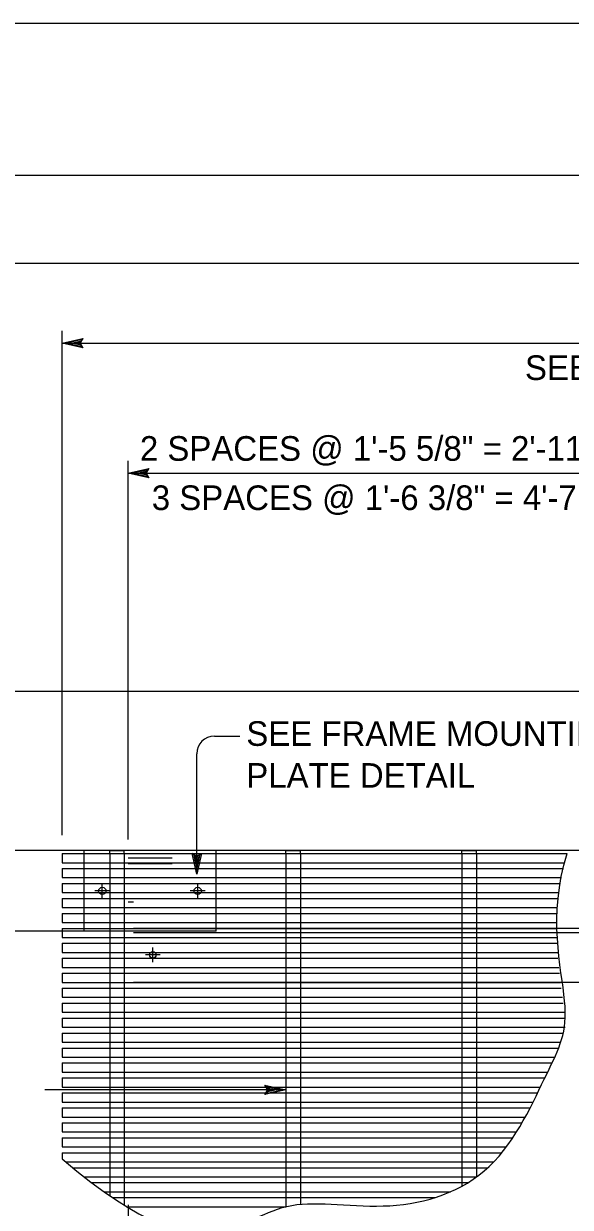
# Model space of a CAD drawing. Extents: x -893 to 867, y -474 to 712.
# Drawn here: x -672.1 to -516.8, y 375.7 to 712 of the extents above; entities that cross this region are included whole.
import ezdxf

# ---------------------------------------------------------------- set-up
doc = ezdxf.new("R2010")
doc.units = 0
for name, color, linetype in [('60 Nongeo Data', 7, 'Continuous'), ('border_PLOTTING-ELEMENTS', 7, 'Continuous'), ('border_rw_22x34_Cut_Lines', 7, 'Continuous'), ('border_SHEET', 7, 'Continuous')]:
    doc.layers.add(name, color=color, linetype=linetype)

msp = doc.modelspace()

# ---------------------------------------------------------------- linework, layer by layer
at = {"layer": '60 Nongeo Data'}
for p, q in [((-661.17, 481.45), (-661.17, 624.73)), ((-661.17, 621.23), (-329.92, 621.23)), ((-642.42, 480.2), (-642.42, 587.78)), ((-642.42, 584.28), (-348.67, 584.28)), ((-289.56, 522.22), (-709.87, 522.22)), ((-289.56, 477.03), (-709.87, 477.03)), ((-661.17, 476.2), (-517.64, 476.2)), ((-661.17, 476.2), (-661.17, 473.6)), ((-617.42, 477.03), (-654.92, 477.03)), ((-654.92, 454.11), (-654.92, 477.03)), ((-647.63, 477.03), (-643.47, 477.03)), ((-647.63, 476.2), (-647.63, 477.03)), ((-647.63, 476.2), (-647.63, 473.6)), ((-643.47, 476.2), (-643.47, 477.03)), ((-643.47, 476.2), (-643.47, 473.6)), ((-642.42, 474.95), (-629.92, 474.95)), ((-617.42, 454.11), (-617.42, 477.03)), ((-597.63, 477.03), (-593.47, 477.03)), ((-597.63, 476.2), (-597.63, 477.03)), ((-597.63, 476.2), (-597.63, 473.6)), ((-593.47, 476.2), (-593.47, 477.03)), ((-593.47, 476.2), (-593.47, 473.6)), ((-547.63, 477.03), (-543.47, 477.03)), ((-547.63, 476.2), (-547.63, 477.03)), ((-547.63, 476.2), (-547.63, 473.6)), ((-543.47, 476.2), (-543.47, 477.03)), ((-543.47, 476.2), (-543.47, 473.6)), ((-661.17, 473.6), (-518.33, 473.6)), ((-661.17, 471.95), (-518.73, 471.95)), ((-661.17, 471.95), (-661.17, 469.35)), ((-647.63, 473.6), (-647.63, 471.95)), ((-647.63, 471.95), (-647.63, 469.35)), ((-643.47, 473.6), (-643.47, 471.95)), ((-643.47, 471.95), (-643.47, 469.35)), ((-642.42, 473.39), (-629.92, 473.39)), ((-597.63, 473.6), (-597.63, 471.95)), ((-597.63, 471.95), (-597.63, 469.35)), ((-593.47, 473.6), (-593.47, 471.95)), ((-593.47, 471.95), (-593.47, 469.35)), ((-547.63, 473.6), (-547.63, 471.95)), ((-547.63, 471.95), (-547.63, 469.35)), ((-543.47, 473.6), (-543.47, 471.95)), ((-543.47, 471.95), (-543.47, 469.35)), ((-661.17, 469.35), (-519.27, 469.35)), ((-661.17, 467.7), (-519.56, 467.7)), ((-661.17, 467.7), (-661.17, 465.1)), ((-649.72, 463.49), (-649.72, 467.66)), ((-647.63, 469.35), (-647.63, 467.7)), ((-647.63, 467.7), (-647.63, 465.1)), ((-643.47, 469.35), (-643.47, 467.7)), ((-643.47, 467.7), (-643.47, 465.1)), ((-622.63, 463.49), (-622.63, 467.66)), ((-597.63, 469.35), (-597.63, 467.7)), ((-597.63, 467.7), (-597.63, 465.1)), ((-593.47, 469.35), (-593.47, 467.7)), ((-593.47, 467.7), (-593.47, 465.1)), ((-547.63, 469.35), (-547.63, 467.7)), ((-547.63, 467.7), (-547.63, 465.1)), ((-543.47, 469.35), (-543.47, 467.7)), ((-543.47, 467.7), (-543.47, 465.1)), ((-661.17, 465.1), (-519.95, 465.1)), ((-647.63, 465.57), (-651.8, 465.57)), ((-647.63, 465.1), (-647.63, 463.45)), ((-643.47, 465.1), (-643.47, 463.45)), ((-620.55, 465.57), (-624.72, 465.57)), ((-597.63, 465.1), (-597.63, 463.45)), ((-593.47, 465.1), (-593.47, 463.45)), ((-547.63, 465.1), (-547.63, 463.45)), ((-543.47, 465.1), (-543.47, 463.45)), ((-661.17, 463.45), (-520.15, 463.45)), ((-661.17, 463.45), (-661.17, 460.85)), ((-661.17, 460.85), (-520.4, 460.85)), ((-647.63, 463.45), (-647.63, 460.85)), ((-647.63, 460.85), (-647.63, 459.2)), ((-643.47, 463.45), (-643.47, 460.85)), ((-643.47, 460.85), (-643.47, 459.2)), ((-642.42, 462.45), (-640.86, 462.45)), ((-597.63, 463.45), (-597.63, 460.85)), ((-597.63, 460.85), (-597.63, 459.2)), ((-593.47, 463.45), (-593.47, 460.85)), ((-593.47, 460.85), (-593.47, 459.2)), ((-547.63, 463.45), (-547.63, 460.85)), ((-547.63, 460.85), (-547.63, 459.2)), ((-543.47, 463.45), (-543.47, 460.85)), ((-543.47, 460.85), (-543.47, 459.2)), ((-661.17, 459.2), (-520.51, 459.2)), ((-661.17, 459.2), (-661.17, 456.6)), ((-647.63, 459.2), (-647.63, 456.6)), ((-643.47, 459.2), (-643.47, 456.6)), ((-597.63, 459.2), (-597.63, 456.6)), ((-593.47, 459.2), (-593.47, 456.6)), ((-547.63, 459.2), (-547.63, 456.6)), ((-543.47, 459.2), (-543.47, 456.6)), ((-642.42, 454.11), (-709.87, 454.11)), ((-661.17, 456.6), (-520.62, 456.6)), ((-661.17, 454.95), (-520.64, 454.95)), ((-661.17, 454.95), (-661.17, 452.35)), ((-617.42, 454.11), (-654.92, 454.11)), ((-647.63, 456.6), (-647.63, 454.95)), ((-647.63, 454.95), (-647.63, 452.35)), ((-643.47, 456.6), (-643.47, 454.95)), ((-643.47, 454.95), (-643.47, 452.35)), ((-523.92, 454.95), (-640.86, 454.95)), ((-597.63, 456.6), (-597.63, 454.95)), ((-597.63, 454.95), (-597.63, 452.35)), ((-593.47, 456.6), (-593.47, 454.95)), ((-593.47, 454.95), (-593.47, 452.35)), ((-547.63, 456.6), (-547.63, 454.95)), ((-547.63, 454.95), (-547.63, 452.35)), ((-543.47, 456.6), (-543.47, 454.95)), ((-543.47, 454.95), (-543.47, 452.35)), ((-496.33, 454.95), (-523.92, 454.95)), ((-661.17, 452.35), (-520.62, 452.35)), ((-661.17, 450.7), (-520.57, 450.7)), ((-661.17, 450.7), (-661.17, 448.1)), ((-647.63, 452.35), (-647.63, 450.7)), ((-647.63, 450.7), (-647.63, 448.1)), ((-643.47, 452.35), (-643.47, 450.7)), ((-643.47, 450.7), (-643.47, 448.1)), ((-523.94, 453.66), (-640.86, 453.66)), ((-597.63, 452.35), (-597.63, 450.7)), ((-597.63, 450.7), (-597.63, 448.1)), ((-593.47, 452.35), (-593.47, 450.7)), ((-593.47, 450.7), (-593.47, 448.1)), ((-547.63, 452.35), (-547.63, 450.7)), ((-547.63, 450.7), (-547.63, 448.1)), ((-543.47, 452.35), (-543.47, 450.7)), ((-543.47, 450.7), (-543.47, 448.1)), ((-496.33, 453.66), (-523.94, 453.66)), ((-661.17, 448.1), (-520.43, 448.1)), ((-647.63, 448.1), (-647.63, 446.45)), ((-643.47, 448.1), (-643.47, 446.45)), ((-633.31, 447.41), (-637.48, 447.41)), ((-635.39, 445.33), (-635.39, 449.5)), ((-597.63, 448.1), (-597.63, 446.45)), ((-593.47, 448.1), (-593.47, 446.45)), ((-547.63, 448.1), (-547.63, 446.45)), ((-543.47, 448.1), (-543.47, 446.45)), ((-661.17, 446.45), (-520.3, 446.45)), ((-661.17, 446.45), (-661.17, 443.85)), ((-647.63, 446.45), (-647.63, 443.85)), ((-643.47, 446.45), (-643.47, 443.85)), ((-597.63, 446.45), (-597.63, 443.85)), ((-593.47, 446.45), (-593.47, 443.85)), ((-547.63, 446.45), (-547.63, 443.85)), ((-543.47, 446.45), (-543.47, 443.85)), ((-661.17, 443.85), (-520.06, 443.85)), ((-661.17, 442.2), (-519.88, 442.2)), ((-661.17, 442.2), (-661.17, 439.6)), ((-647.63, 443.85), (-647.63, 442.2)), ((-647.63, 442.2), (-647.63, 439.6)), ((-643.47, 443.85), (-643.47, 442.2)), ((-643.47, 442.2), (-643.47, 439.6)), ((-597.63, 443.85), (-597.63, 442.2)), ((-597.63, 442.2), (-597.63, 439.6)), ((-593.47, 443.85), (-593.47, 442.2)), ((-593.47, 442.2), (-593.47, 439.6)), ((-547.63, 443.85), (-547.63, 442.2)), ((-547.63, 442.2), (-547.63, 439.6)), ((-543.47, 443.85), (-543.47, 442.2)), ((-543.47, 442.2), (-543.47, 439.6)), ((-661.17, 439.6), (-519.57, 439.6)), ((-661.17, 437.95), (-519.35, 437.95)), ((-661.17, 437.95), (-661.17, 435.35)), ((-647.63, 439.6), (-647.63, 437.95)), ((-647.63, 437.95), (-647.63, 435.35)), ((-643.47, 439.6), (-643.47, 437.95)), ((-643.47, 437.95), (-643.47, 435.35)), ((-523.01, 439.56), (-640.86, 439.56)), ((-597.63, 439.6), (-597.63, 437.95)), ((-597.63, 437.95), (-597.63, 435.35)), ((-593.47, 439.6), (-593.47, 437.95)), ((-593.47, 437.95), (-593.47, 435.35)), ((-547.63, 439.6), (-547.63, 437.95)), ((-547.63, 437.95), (-547.63, 435.35)), ((-543.47, 439.6), (-543.47, 437.95)), ((-543.47, 437.95), (-543.47, 435.35)), ((-496.33, 439.56), (-523.01, 439.56)), ((-661.17, 435.35), (-519.01, 435.35)), ((-647.63, 435.35), (-647.63, 433.7)), ((-643.47, 435.35), (-643.47, 433.7)), ((-597.63, 435.35), (-597.63, 433.7)), ((-593.47, 435.35), (-593.47, 433.7)), ((-547.63, 435.35), (-547.63, 433.7)), ((-543.47, 435.35), (-543.47, 433.7)), ((-661.17, 433.7), (-518.79, 433.7)), ((-661.17, 433.7), (-661.17, 431.1)), ((-661.17, 431.1), (-518.49, 431.1)), ((-647.63, 433.7), (-647.63, 431.1)), ((-647.63, 431.1), (-647.63, 429.45)), ((-643.47, 433.7), (-643.47, 431.1)), ((-643.47, 431.1), (-643.47, 429.45)), ((-597.63, 433.7), (-597.63, 431.1)), ((-597.63, 431.1), (-597.63, 429.45)), ((-593.47, 433.7), (-593.47, 431.1)), ((-593.47, 431.1), (-593.47, 429.45)), ((-547.63, 433.7), (-547.63, 431.1)), ((-547.63, 431.1), (-547.63, 429.45)), ((-543.47, 433.7), (-543.47, 431.1)), ((-543.47, 431.1), (-543.47, 429.45)), ((-661.17, 429.45), (-518.34, 429.45)), ((-661.17, 429.45), (-661.17, 426.85)), ((-647.63, 429.45), (-647.63, 426.85)), ((-643.47, 429.45), (-643.47, 426.85)), ((-597.63, 429.45), (-597.63, 426.85)), ((-593.47, 429.45), (-593.47, 426.85)), ((-547.63, 429.45), (-547.63, 426.85)), ((-543.47, 429.45), (-543.47, 426.85)), ((-661.17, 426.85), (-518.21, 426.85)), ((-661.17, 425.2), (-518.76, 425.2)), ((-661.17, 425.2), (-661.17, 422.6)), ((-647.63, 426.85), (-647.63, 425.2)), ((-647.63, 425.2), (-647.63, 422.6)), ((-643.47, 426.85), (-643.47, 425.2)), ((-643.47, 425.2), (-643.47, 422.6)), ((-597.63, 426.85), (-597.63, 425.2)), ((-597.63, 425.2), (-597.63, 422.6)), ((-593.47, 426.85), (-593.47, 425.2)), ((-593.47, 425.2), (-593.47, 422.6)), ((-547.63, 426.85), (-547.63, 425.2)), ((-547.63, 425.2), (-547.63, 422.6)), ((-543.47, 426.85), (-543.47, 425.2)), ((-543.47, 425.2), (-543.47, 422.6)), ((-661.17, 422.6), (-519.48, 422.6)), ((-661.17, 420.95), (-520.07, 420.95)), ((-661.17, 420.95), (-661.17, 418.35)), ((-647.63, 422.6), (-647.63, 420.95)), ((-647.63, 420.95), (-647.63, 418.35)), ((-643.47, 422.6), (-643.47, 420.95)), ((-643.47, 420.95), (-643.47, 418.35)), ((-597.63, 422.6), (-597.63, 420.95)), ((-597.63, 420.95), (-597.63, 418.35)), ((-593.47, 422.6), (-593.47, 420.95)), ((-593.47, 420.95), (-593.47, 418.35)), ((-547.63, 422.6), (-547.63, 420.95)), ((-547.63, 420.95), (-547.63, 418.35)), ((-543.47, 422.6), (-543.47, 420.95)), ((-543.47, 420.95), (-543.47, 418.35)), ((-661.17, 418.35), (-521.19, 418.35)), ((-647.63, 418.35), (-647.63, 416.7)), ((-643.47, 418.35), (-643.47, 416.7)), ((-597.63, 418.35), (-597.63, 416.7)), ((-593.47, 418.35), (-593.47, 416.7)), ((-547.63, 418.35), (-547.63, 416.7)), ((-543.47, 418.35), (-543.47, 416.7)), ((-661.17, 416.7), (-521.97, 416.7)), ((-661.17, 416.7), (-661.17, 414.1)), ((-661.17, 414.1), (-523.22, 414.1)), ((-647.63, 416.7), (-647.63, 414.1)), ((-647.63, 414.1), (-647.63, 412.45)), ((-643.47, 416.7), (-643.47, 414.1)), ((-643.47, 414.1), (-643.47, 412.45)), ((-597.63, 416.7), (-597.63, 414.1)), ((-597.63, 414.1), (-597.63, 412.45)), ((-593.47, 416.7), (-593.47, 414.1)), ((-593.47, 414.1), (-593.47, 412.45)), ((-547.63, 416.7), (-547.63, 414.1)), ((-547.63, 414.1), (-547.63, 412.45)), ((-543.47, 416.7), (-543.47, 414.1)), ((-543.47, 414.1), (-543.47, 412.45)), ((-661.17, 412.45), (-524.01, 412.45)), ((-661.17, 412.45), (-661.17, 409.85)), ((-647.63, 412.45), (-647.63, 409.85)), ((-643.47, 412.45), (-643.47, 409.85)), ((-597.63, 412.45), (-597.63, 409.85)), ((-593.47, 412.45), (-593.47, 409.85)), ((-547.63, 412.45), (-547.63, 409.85)), ((-543.47, 412.45), (-543.47, 409.85)), ((-597.63, 409.03), (-666.01, 409.03)), ((-661.17, 409.85), (-525.25, 409.85)), ((-661.17, 408.2), (-526.04, 408.2)), ((-661.17, 408.2), (-661.17, 405.6)), ((-647.63, 409.85), (-647.63, 408.2)), ((-647.63, 408.2), (-647.63, 405.6)), ((-643.47, 409.85), (-643.47, 408.2)), ((-643.47, 408.2), (-643.47, 405.6)), ((-597.63, 409.85), (-597.63, 408.2)), ((-597.63, 408.2), (-597.63, 405.6)), ((-593.47, 409.85), (-593.47, 408.2)), ((-593.47, 408.2), (-593.47, 405.6)), ((-547.63, 409.85), (-547.63, 408.2)), ((-547.63, 408.2), (-547.63, 405.6)), ((-543.47, 409.85), (-543.47, 408.2)), ((-543.47, 408.2), (-543.47, 405.6)), ((-661.17, 405.6), (-527.32, 405.6)), ((-661.17, 403.95), (-528.17, 403.95)), ((-661.17, 403.95), (-661.17, 401.35)), ((-647.63, 405.6), (-647.63, 403.95)), ((-647.63, 403.95), (-647.63, 401.35)), ((-643.47, 405.6), (-643.47, 403.95)), ((-643.47, 403.95), (-643.47, 401.35)), ((-597.63, 405.6), (-597.63, 403.95)), ((-597.63, 403.95), (-597.63, 401.35)), ((-593.47, 405.6), (-593.47, 403.95)), ((-593.47, 403.95), (-593.47, 401.35)), ((-547.63, 405.6), (-547.63, 403.95)), ((-547.63, 403.95), (-547.63, 401.35)), ((-543.47, 405.6), (-543.47, 403.95)), ((-543.47, 403.95), (-543.47, 401.35)), ((-661.17, 401.35), (-529.55, 401.35)), ((-647.63, 401.35), (-647.63, 399.7)), ((-643.47, 401.35), (-643.47, 399.7)), ((-597.63, 401.35), (-597.63, 399.7)), ((-593.47, 401.35), (-593.47, 399.7)), ((-547.63, 401.35), (-547.63, 399.7)), ((-543.47, 401.35), (-543.47, 399.7)), ((-661.17, 399.7), (-530.48, 399.7)), ((-661.17, 399.7), (-661.17, 397.1)), ((-661.17, 397.1), (-532.05, 397.1)), ((-647.63, 399.7), (-647.63, 397.1)), ((-647.63, 397.1), (-647.63, 395.45)), ((-643.47, 399.7), (-643.47, 397.1)), ((-643.47, 397.1), (-643.47, 395.45)), ((-597.63, 399.7), (-597.63, 397.1)), ((-597.63, 397.1), (-597.63, 395.45)), ((-593.47, 399.7), (-593.47, 397.1)), ((-593.47, 397.1), (-593.47, 395.45)), ((-547.63, 399.7), (-547.63, 397.1)), ((-547.63, 397.1), (-547.63, 395.45)), ((-543.47, 399.7), (-543.47, 397.1)), ((-543.47, 397.1), (-543.47, 395.45)), ((-661.17, 395.45), (-533.11, 395.45)), ((-661.17, 395.45), (-661.17, 392.85)), ((-647.63, 395.45), (-647.63, 392.85)), ((-643.47, 395.45), (-643.47, 392.85)), ((-597.63, 395.45), (-597.63, 392.85)), ((-593.47, 395.45), (-593.47, 392.85)), ((-547.63, 395.45), (-547.63, 392.85)), ((-543.47, 395.45), (-543.47, 392.85)), ((-661.17, 392.85), (-534.94, 392.85)), ((-661.17, 391.2), (-536.23, 391.2)), ((-661.17, 391.2), (-661.17, 389.47)), ((-647.63, 392.85), (-647.63, 391.2)), ((-647.63, 391.2), (-647.63, 388.6)), ((-643.47, 392.85), (-643.47, 391.2)), ((-643.47, 391.2), (-643.47, 388.6)), ((-597.63, 392.85), (-597.63, 391.2)), ((-597.63, 391.2), (-597.63, 388.6)), ((-593.47, 392.85), (-593.47, 391.2)), ((-593.47, 391.2), (-593.47, 388.6)), ((-547.63, 392.85), (-547.63, 391.2)), ((-547.63, 391.2), (-547.63, 388.6)), ((-543.47, 392.85), (-543.47, 391.2)), ((-543.47, 391.2), (-543.47, 388.6)), ((-660.15, 388.6), (-538.51, 388.6)), ((-658.17, 386.95), (-540.19, 386.95)), ((-647.63, 388.6), (-647.63, 386.95)), ((-647.63, 386.95), (-647.63, 384.35)), ((-643.47, 388.6), (-643.47, 386.95)), ((-643.47, 386.95), (-643.47, 384.35)), ((-597.63, 388.6), (-597.63, 386.95)), ((-597.63, 386.95), (-597.63, 384.35)), ((-593.47, 388.6), (-593.47, 386.95)), ((-593.47, 386.95), (-593.47, 384.35)), ((-547.63, 388.6), (-547.63, 386.95)), ((-547.63, 386.95), (-547.63, 384.35)), ((-543.47, 388.6), (-543.47, 386.95)), ((-543.47, 386.95), (-543.47, 384.35)), ((-654.94, 384.35), (-543.36, 384.35)), ((-647.63, 384.35), (-647.63, 382.7)), ((-643.47, 384.35), (-643.47, 382.7)), ((-597.63, 384.35), (-597.63, 382.7)), ((-593.47, 384.35), (-593.47, 382.7)), ((-547.63, 384.35), (-547.63, 382.7)), ((-652.8, 382.7), (-545.82, 382.7)), ((-649.27, 380.1), (-550.83, 380.1)), ((-647.63, 382.7), (-647.63, 380.1)), ((-647.63, 380.1), (-647.63, 378.96)), ((-643.47, 382.7), (-643.47, 380.1)), ((-643.47, 380.1), (-643.47, 378.45)), ((-597.63, 382.7), (-597.63, 380.1)), ((-597.63, 380.1), (-597.63, 378.45)), ((-593.47, 382.7), (-593.47, 380.1)), ((-593.47, 380.1), (-593.47, 378.45)), ((-547.63, 382.7), (-547.63, 381.66)), ((-646.89, 378.45), (-555.26, 378.45)), ((-643.47, 378.45), (-643.47, 376.24)), ((-597.63, 378.45), (-597.63, 375.85)), ((-593.47, 378.45), (-593.47, 376.53)), ((-642.83, 375.85), (-597.61, 375.85)), ((-642.42, 376.44), (-642.42, 232.26))]:
    msp.add_line(p, q, dxfattribs=at)
for points in [[(-655.27, 619.91), (-661.17, 621.23), (-655.27, 622.54), (-655.48, 622.19), (-659.8, 621.23), (-655.48, 620.26), (-655.69, 620.61), (-658.45, 621.23), (-655.69, 621.84), (-655.9, 621.49), (-657.1, 621.23), (-655.89, 620.96), (-656.06, 621.23), (-655.27, 622.54), (-656.06, 621.23)], [(-636.52, 582.96), (-642.42, 584.28), (-636.52, 585.59), (-636.73, 585.24), (-641.05, 584.28), (-636.73, 583.31), (-636.94, 583.66), (-639.7, 584.27), (-636.94, 584.89), (-637.15, 584.54), (-638.35, 584.27), (-637.14, 584), (-637.31, 584.28), (-636.52, 585.59), (-637.31, 584.28)], [(-621.55, 476.25), (-622.87, 470.34), (-624.18, 476.25), (-623.83, 476.04), (-622.87, 471.71), (-621.9, 476.04), (-622.25, 475.83), (-622.87, 473.06), (-623.48, 475.83), (-623.13, 475.62), (-622.87, 474.42), (-622.6, 475.62), (-622.87, 475.46), (-624.18, 476.25), (-622.87, 475.46)], [(-603.54, 410.35), (-597.63, 409.03), (-603.54, 407.72), (-603.33, 408.07), (-599, 409.02), (-603.33, 410), (-603.12, 409.65), (-600.35, 409.03), (-603.12, 408.42), (-602.91, 408.76), (-601.71, 409.03), (-602.91, 409.3), (-602.75, 409.03), (-603.54, 407.72), (-602.75, 409.03)]]:
    msp.add_lwpolyline(points, close=True, dxfattribs=at)
for points in [[(-617.87, 509.55), (-610.62, 509.55)], [(-622.87, 470.34), (-622.87, 504.55)]]:
    msp.add_lwpolyline(points, dxfattribs=at)
for centre, radius in [((-649.72, 465.57), 1.04), ((-622.63, 465.57), 1.04), ((-635.39, 447.41), 0.911)]:
    msp.add_circle(centre, radius, dxfattribs=at)
msp.add_arc((-617.87, 504.55), 5, 90, 180, dxfattribs=at)
msp.add_open_spline([(-661.17, 389.47), (-637.91, 369.6), (-613.69, 365.57), (-598.4, 379.6), (-568.19, 373.52), (-537.09, 383.3), (-522.16, 417.28), (-515.2, 428.99), (-523.29, 458.37), (-517.64, 476.2)], degree=3, dxfattribs=at)
at = {"layer": 'border_PLOTTING-ELEMENTS'}
for points in [[(-893.45, -474.04), (866.55, -474.04), (866.55, 711.96), (-893.45, 711.96)], [(-863.45, 668.96), (836.55, 668.96), (836.55, -431.04), (-863.45, -431.04)]]:
    msp.add_lwpolyline(points, close=True, dxfattribs=at)
at = {"layer": 'border_rw_22x34_Cut_Lines'}
msp.add_lwpolyline([(-863.45, 668.96), (836.55, 668.96), (836.55, -431.04), (-863.45, -431.04)], close=True, dxfattribs=at)
at = {"layer": 'border_SHEET'}
msp.add_line((-813.45, 643.96), (811.55, 643.96), dxfattribs=at)

# ---------------------------------------------------------------- texts
at = {"layer": '60 Nongeo Data'}
for s, p in [('SEE NOTE 5', (-529.66, 610.73)), ('2 SPACES @ 1\'-5 5/8" = 2\'-11 1/4" FOR 3\'-4" SCREEN', (-639.04, 587.78)), ('3 SPACES @ 1\'-6 3/8" = 4\'-7 1/8" FOR 5\'-0" SCREEN', (-635.67, 573.78)), ('SEE FRAME MOUNTING', (-608.82, 506.79)), ('PLATE DETAIL', (-608.82, 494.89))]:
    msp.add_text(s, height=7, dxfattribs=at).set_placement(p)

doc.saveas('drawing.dxf')
